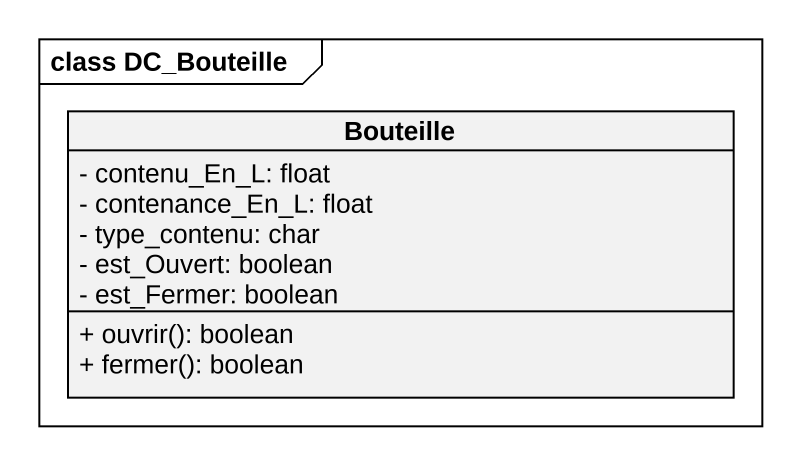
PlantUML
@startuml
mainframe class DC_Bouteille
hide circle
hide empty members
skinparam classAttributeIconSize 0
class Bouteille {
  - contenu_En_L: float
  - contenance_En_L: float
  - type_contenu: char
  - est_Ouvert: boolean
  - est_Fermer: boolean
  + ouvrir(): boolean
  + fermer(): boolean
}
@enduml
